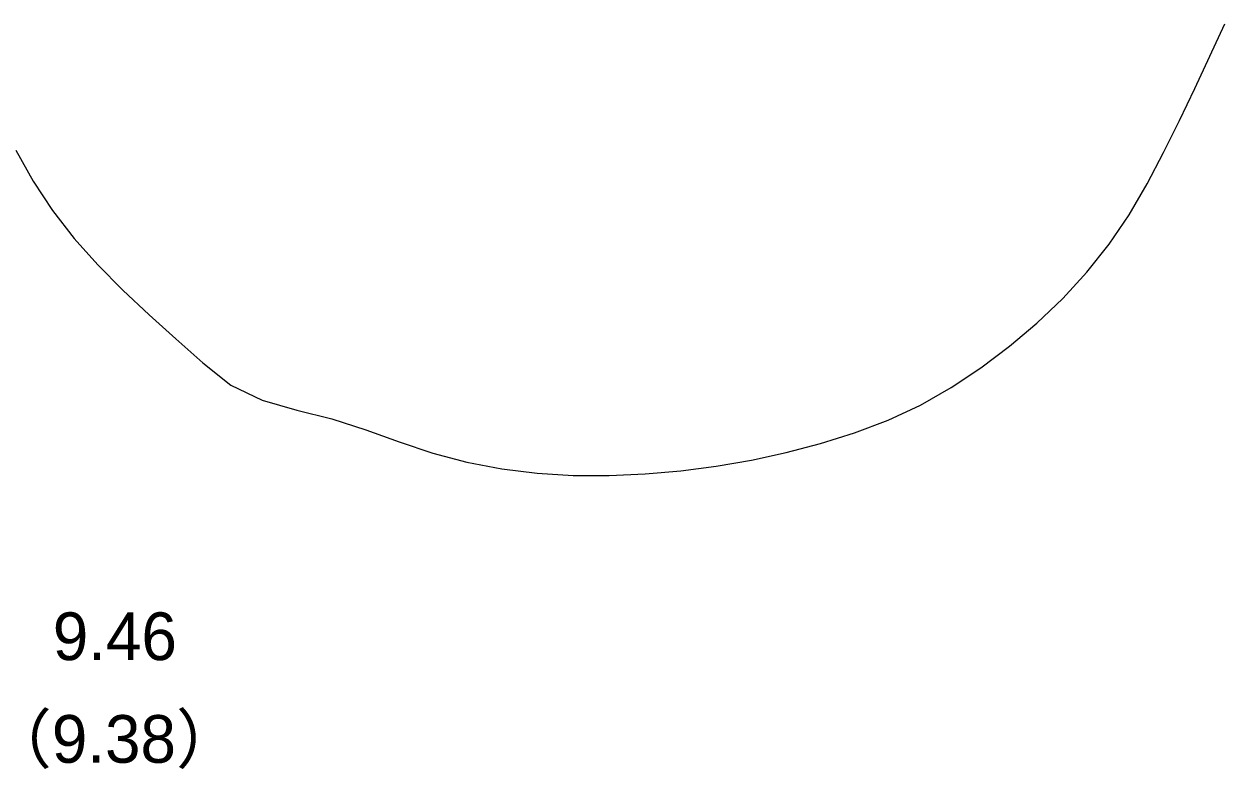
# Model space of a CAD drawing. Units: millimetres, scale not verified. Extents: x 13490 to 141534, y 7000 to 96571.
# Drawn here: x 61164 to 67902, y 54540 to 58727 of the extents above; entities that cross this region are included whole.
import ezdxf
from ezdxf.enums import TextEntityAlignment as Align

# ---------------------------------------------------------------- set-up
doc = ezdxf.new("R2010")
doc.units = ezdxf.units.MM
doc.header["$LTSCALE"] = 250
doc.layers.add('0平面図-0通り芯', color=6, linetype='Continuous', lineweight=13)
doc.styles.add('MS-ゴシック-5.0-1.0', font='')
doc.styles.get('MS-ゴシック-5.0-1.0').set_extended_font_data('MS-ゴシック-5.0-1.0')

msp = doc.modelspace()

# ---------------------------------------------------------------- linework, layer by layer
at = {"layer": '0平面図-0通り芯'}
for p, q in [((67833.1, 58546.1), (67918.4, 58727.1)), ((67748.1, 58365), (67833.1, 58546.1)), ((67662.2, 58184.4), (67748.1, 58365)), ((67573.6, 58005.1), (67662.2, 58184.4)), ((61119.1, 58017.8), (61215.6, 57843.5)), ((67480.2, 57828), (67573.6, 58005.1)), ((61215.6, 57843.5), (61324.6, 57678)), ((67379.1, 57655.2), (67480.2, 57828)), ((61324.6, 57678), (61446.7, 57521.8)), ((67267, 57489.6), (67379.1, 57655.2)), ((61446.7, 57521.8), (61579.6, 57373.4)), ((67142.3, 57332.7), (67267, 57489.6)), ((61579.6, 57373.4), (61720.9, 57231)), ((67006.2, 57184.8), (67142.3, 57332.7)), ((61720.9, 57231), (61868.2, 57092.9)), ((66860.4, 57045.8), (67006.2, 57184.8)), ((61868.2, 57092.9), (62019, 56957.6)), ((66706.2, 56915.8), (66860.4, 57045.8)), ((62019, 56957.6), (62171.1, 56823.2)), ((66545.3, 56794.8), (66706.2, 56915.8)), ((62171.1, 56823.2), (62327.4, 56697.9)), ((66379, 56683), (66545.3, 56794.8)), ((62327.4, 56697.9), (62504.4, 56611.9)), ((66205.4, 56584.1), (66379, 56683)), ((62504.4, 56611.9), (62698.2, 56556.9)), ((62698.2, 56556.9), (62895.2, 56507.1)), ((66023.6, 56500), (66205.4, 56584.1)), ((62895.2, 56507.1), (63086.8, 56445.7)), ((65835.8, 56428.8), (66023.6, 56500)), ((63086.8, 56445.7), (63275.1, 56378.7)), ((65644.1, 56368.7), (65835.8, 56428.8)), ((63275.1, 56378.7), (63463.7, 56315.2)), ((65450.3, 56318), (65644.1, 56368.7)), ((63463.7, 56315.2), (63655.8, 56263.6)), ((63655.8, 56263.6), (63852, 56226.3)), ((65057.9, 56242.1), (65255, 56275.9)), ((65255, 56275.9), (65450.3, 56318)), ((63852, 56226.3), (64051.4, 56202.2)), ((64051.4, 56202.2), (64252.8, 56190.2)), ((64455.1, 56189.3), (64657.5, 56198.3)), ((64657.5, 56198.3), (64858.7, 56216.2)), ((64858.7, 56216.2), (65057.9, 56242.1)), ((64252.8, 56190.2), (64455.1, 56189.3))]:
    msp.add_line(p, q, dxfattribs=at)

# ---------------------------------------------------------------- texts
at = {"layer": '0平面図-0通り芯', "color": 4, "style": 'MS-ゴシック-5.0-1.0'}
for s, p in [('9.46', (61326.7, 55071.2)), ('（9.38）', (60955.7, 54494.2))]:
    msp.add_text(s, height=268.1, dxfattribs=at).set_placement(p, align=Align.BOTTOM_LEFT)

doc.saveas('drawing.dxf')
